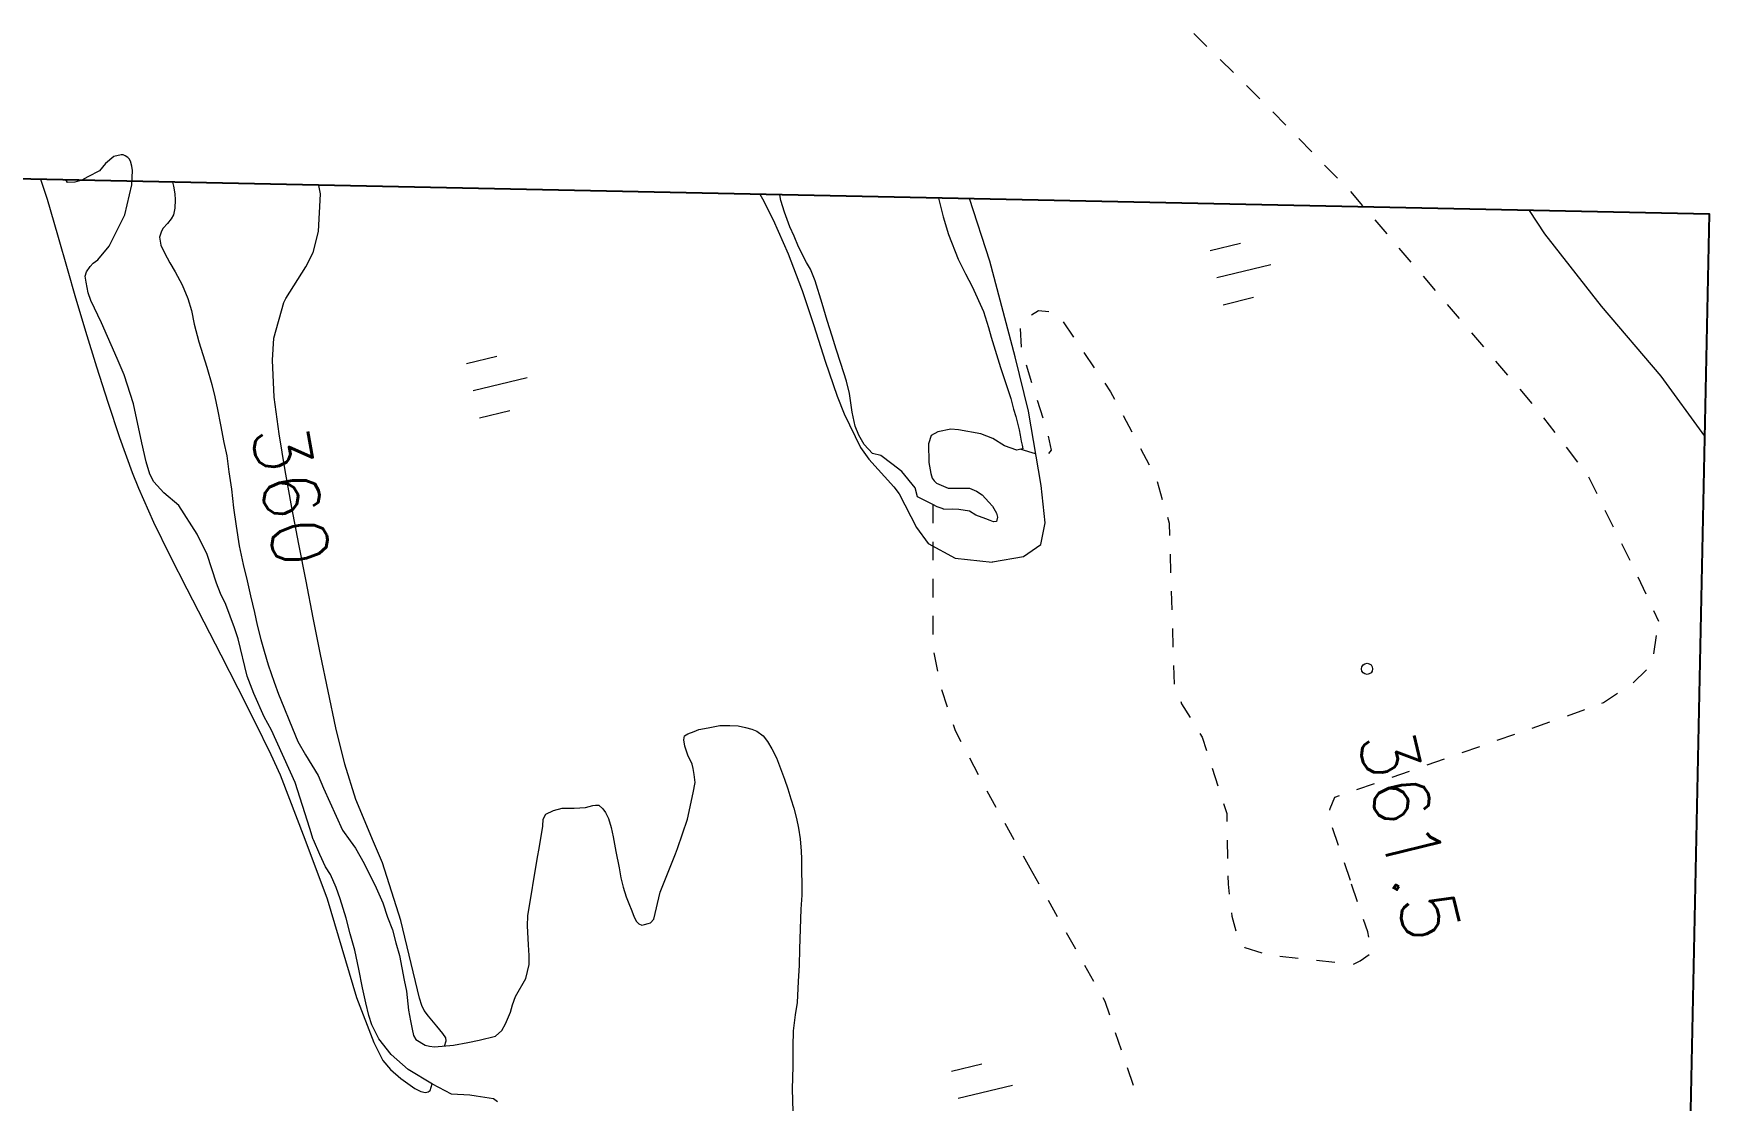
# Model space of a CAD drawing. Header units: millimetres. Extents: x 432273 to 1023813, y -32657 to 705940.
# Drawn here: x 896418 to 1009156, y 609630 to 681365 of the extents above; entities that cross this region are included whole.
import ezdxf

# ---------------------------------------------------------------- set-up
doc = ezdxf.new("R2010")
doc.units = ezdxf.units.MM
doc.header["$LTSCALE"] = 100
doc.linetypes.add('56301', pattern=[0.5, 0.25, -0.25])
doc.layers.get('Defpoints').update_dxf_attribs({"color": 153})
doc.layers.add('D-BGD', color=7, linetype='Continuous', lineweight=13)
doc.styles.add('BIGFONT', font='txt', dxfattribs={"height": 0.2, "bigfont": 'BIGFONT'})

# ---------------------------------------------------------------- blocks, each defined once
blk = doc.blocks.new('21311212131313131')
at = {"layer": 'D-BGD', "linetype": 'Continuous'}
for p, q in [((2385383.2251, -990988.7382, 361016.9805), (2386097.2571, -990634.0408, 360969.9805)), ((2388293.502, -990903.7958, 361214.9805), (2387059.9702, -990751.7921, 361076.9805)), ((2383147.6829, -992098.5775, 361163.9805), (2384265.2139, -991544.0964, 361090.9805)), ((2390264.0673, -992258.446, 361270.9805), (2389372.105, -991382.5395, 361283.9805)), ((2380926.137, -993241.1598, 361179.9805), (2382033.8079, -992663.0403, 361201.9805)), ((2378711.5894, -994400.1136, 361135.9805), (2379818.8632, -993820.6367, 361157.9805)), ((2376496.1645, -995558.5872, 361091.9805), (2377604.3155, -994979.5905, 361113.9805)), ((2392577.4991, -996639.4896, 361254.9805), (2392139.1422, -995468.1054, 361256.9805)), ((2374532.3526, -997098.7713, 360985.9805), (2375509.6006, -996321.5692, 361039.9805)), ((2372578.2536, -998654.533, 360876.9805), (2373554.6244, -997876.8507, 360930.9805)), ((2393452.9388, -998980.4206, 361248.9805), (2393015.4591, -997809.5165, 361251.9805)), ((2370699.5141, -1000301.7109, 360887.9805), (2371631.8345, -999469.1327, 360870.9805)), ((2394328.7755, -1001322.7089, 361243.9805), (2393890.4185, -1000151.3246, 361246.9805)), ((2368834.8733, -1001966.8674, 360920.9805), (2369767.1937, -1001134.2892, 360903.9805)), ((2366969.3553, -1003631.5437, 360953.9805), (2367901.6757, -1002798.9654, 360937.9805)), ((2395204.2151, -1003663.6398, 361238.9805), (2394766.7354, -1002492.7358, 361241.9805)), ((2365104.7145, -1005296.7001, 360986.9805), (2366037.0349, -1004464.1219, 360970.9805)), ((2396080.0518, -1006005.9281, 361233.9805), (2395641.6949, -1004834.5439, 361235.9805)), ((2363240.5539, -1006960.9794, 361019.9805), (2364172.3941, -1006129.2784, 361003.9805)), ((2361375.9131, -1008626.1359, 361052.9805), (2362308.2335, -1007793.5576, 361036.9805)), ((2396955.4914, -1008346.8591, 361228.9805), (2396518.0117, -1007175.955, 361230.9805)), ((2359511.2723, -1010291.2923, 361085.9805), (2360443.5927, -1009458.7141, 361069.9805)), ((2397831.3281, -1010689.1474, 361222.9805), (2397392.9712, -1009517.7631, 361225.9805)), ((2357645.7544, -1011955.9686, 361119.9805), (2358578.9519, -1011123.8706, 361102.9805)), ((2403960.082, -1011003.7735, 361429.9805), (2402785.6884, -1011426.8025, 361367.9805)), ((2405378.6713, -1010488.6988, 361503.9805), (2404205.0717, -1010914.4425, 361442.9805)), ((2401610.8146, -1011850.7087, 361304.9805), (2400436.4211, -1012273.7377, 361242.9805)), ((2409355.1313, -1013162.6179, 361418.9805), (2409462.1309, -1011923.8299, 361548.9805)), ((2355898.18, -1013734.2332, 360949.9805), (2356770.8915, -1012843.942, 361035.9805)), ((2354150.5224, -1015514.7324, 360777.9805), (2355024.1111, -1014624.9214, 360863.9805)), ((2409141.6123, -1015639.317, 361159.9805), (2409248.6119, -1014400.5289, 361289.9805)), ((2352403.3449, -1017294.3543, 360605.9805), (2353276.9336, -1016404.5433, 360691.9805)), ((2363614.3414, -1020836.9445), (2362652.9129, -1017211.9985)), ((2350672.5007, -1019092.038, 360582.9805), (2351530.6334, -1018184.6455, 360519.9805)), ((2365427.6915, -1020356.7105), (2364889.2883, -1018326.8301)), ((2348958.4699, -1020906.9063, 360707.9805), (2349815.7254, -1019999.0336, 360644.9805)), ((2361802.3485, -1021316.7816), (2361264.8224, -1019287.3814)), ((2396598.1388, -1020453.3848, 361122.9805), (2397775.4585, -1020047.9181, 361016.9805)), ((2401406.6422, -1019339.5728, 360960.9805), (2402653.0933, -1019288.882, 361037.9805)), ((2347243.0818, -1022722.1715, 360832.9805), (2348101.2144, -1021814.779, 360769.9805)), ((2382271.2725, -1023585.4732, 361498.9805), (2383519.5803, -1023520.9782, 361480.9805)), ((2384767.4078, -1023457.3604, 361462.9805), (2386015.7156, -1023392.8655, 361443.9805)), ((2387264.0233, -1023328.3705, 361425.9805), (2388511.8509, -1023264.7527, 361406.9805)), ((2389760.1586, -1023200.2578, 361388.9805), (2391008.4664, -1023135.7628, 361370.9805)), ((2377404.9653, -1024557.0574, 361575.9805), (2378599.3098, -1024187.1317, 361555.9805)), ((2375200.7771, -1025726.2426, 361613.9805), (2376293.8882, -1025118.4917, 361594.9805)), ((2416842.0097, -1025748.7999, 360062.9805), (2418016.9667, -1025322.6592, 360084.9805)), ((2373016.3926, -1026940.4701, 361652.9805), (2374108.1463, -1026333.1162, 361633.9805)), ((2414492.0957, -1026601.0813, 360018.9805), (2415667.0527, -1026174.9406, 360040.9805)), ((2410010.8756, -1028768.4697, 360020.9805), (2411087.5061, -1028134.5963, 360001.9805)), ((2368841.5866, -1029664.3542, 361457.9805), (2369857.5388, -1028941.4013, 361543.9805)), ((2366808.8049, -1031109.7797, 361283.9805), (2367824.7572, -1030386.8269, 361370.9805)), ((2407857.5313, -1030038.4512, 360056.9805), (2408933.7649, -1029403.2204, 360038.9805)), ((2405703.7901, -1031307.0753, 360093.9805), (2406780.4206, -1030673.2018, 360074.9805)), ((2373314.7305, -1032316.0467, 361126.9805), (2372130.4767, -1032715.4373, 361145.9805)), ((2402749.7229, -1033048.4617, 360143.9805), (2403550.4459, -1032577.0567, 360129.9805)), ((2403550.4459, -1032577.0567, 360129.9805), (2404627.5566, -1031942.3061, 360111.9805)), ((2370945.7428, -1033115.7051, 361164.9805), (2369761.489, -1033515.0956, 361183.9805)), ((2375424.0157, -1033767.1581, 359749.9806), (2375684.8594, -1032807.5366, 360507.9805)), ((2400595.9817, -1034317.0858, 360181.9805), (2401672.6122, -1033683.2123, 360162.9805)), ((2419138.0561, -1037073.42), (2418176.6277, -1033448.474)), ((2368567.0995, -1033862.196, 361202.9805), (2367320.988, -1033951.834, 361219.9805)), ((2398441.7603, -1035586.5871, 360219.9805), (2399518.871, -1034951.8364, 360200.9805)), ((2417326.0633, -1037553.2571), (2416788.5372, -1035523.8569)), ((2396251.4853, -1036790.7497, 360257.9805), (2397347.0614, -1036188.9085, 360238.9805)), ((2386758.0838, -1039448.572, 360228.9805), (2388005.854, -1039422.5441, 360306.9805)), ((2389246.9971, -1039346.1467, 360365.9805), (2390464.9102, -1039064.3658, 360347.9805)), ((2391681.1523, -1038779.3901, 360328.9805), (2392857.7804, -1038356.4442, 360312.9805)), ((2379274.6577, -1039603.0685, 359759.9806), (2380522.4279, -1039577.0406, 359837.9806)), ((2381768.8407, -1039551.4096, 359915.9805), (2383016.6109, -1039525.3817, 359994.9805)), ((2384263.9008, -1039500.2309, 360072.9805), (2385510.7938, -1039473.7228, 360150.9805)), ((2372256.534, -1070690.721), (2371295.1056, -1067065.7749)), ((2374069.8842, -1070210.4869), (2373531.4809, -1068180.6065)), ((2370444.5412, -1071170.5581), (2369907.0151, -1069141.1579)), ((2402728.8109, -1076748.3642, 359999.9805), (2399898.4716, -1078003.4253, 359999.9805)), ((2398360.7191, -1083124.0028, 359999.9805), (2402641.1233, -1081385.9184, 359999.9805))]:
    blk.add_line(p, q, dxfattribs=at)
at = {"layer": 'D-BGD', "linetype": 'Continuous', "extrusion": (0.015851, 0.005927, 0.999857), "elevation": 393225.6148}
blk.add_lwpolyline([(-1769010.6696, -1885562.8887), (-1768885.1746, -1885562.8887), (-1767800.6695, -1885267.4322)], dxfattribs=at)
at = {"layer": 'D-BGD', "linetype": 'Continuous', "extrusion": (0.119688, -0.45744, 0.881149), "elevation": 1068672.2481}
blk.add_lwpolyline([(2073749.7538, -1226744.6549), (2073392.3053, -1226736.1953), (2072504.7475, -1226829.2502)], dxfattribs=at)
at = {"layer": 'D-BGD', "linetype": 'Continuous', "extrusion": (0.015326, 0.003914, 0.999875), "elevation": 393970.4661}
blk.add_lwpolyline([(2393430.0118, -1014031.2842), (2393322.1285, -1014007.5775), (2392567.512, -1013719.908), (2392451.544, -1013409.0347)], dxfattribs=at)
at = {"layer": 'D-BGD', "linetype": 'Continuous', "extrusion": (0.021629, 0.000295654, 0.999766), "elevation": 412790.347}
blk.add_lwpolyline([(-1050863.9725, -2386043.7919), (-1050826.921, -2386090.0216), (-1049695.3743, -2386459.8592)], dxfattribs=at)
at = {"layer": 'D-BGD', "linetype": 'Continuous', "extrusion": (-0.07978, 0.723979, 0.685193), "elevation": -682254.5369}
blk.add_lwpolyline([(-2277701.2956, 1137602.5756), (-2278260.8347, 1137657.4934), (-2278948.497, 1137643.7639)], dxfattribs=at)
at = {"layer": 'D-BGD', "linetype": 'Continuous', "extrusion": (0.00943, 0.035293, 0.999333), "elevation": 347611.0349}
blk.add_lwpolyline([(-2587773.9782, 376223.6958), (-2587977.2837, 376141.5747), (-2588851.2137, 375594.1003)], dxfattribs=at)
at = {"layer": 'D-BGD', "linetype": 'Continuous', "extrusion": (-0.074138, 0.446868, 0.891523), "elevation": -311739.0238}
blk.add_lwpolyline([(-2199720.6046, 1410301.1089), (-2200415.7413, 1410168.6515), (-2200953.0113, 1410243.7107)], dxfattribs=at)
at = {"layer": 'D-BGD', "linetype": 'Continuous', "extrusion": (0.170435, -0.245478, 0.954302), "elevation": 1003584.4533}
blk.add_lwpolyline([(1384241.795, -1995723.1099), (1384549.4721, -1995733.1486), (1385452.6872, -1996000.8469)], dxfattribs=at)
at = {"layer": 'D-BGD', "linetype": 'Continuous', "extrusion": (0.049186, -0.055367, 0.997254), "elevation": 534634.5558}
blk.add_lwpolyline([(1109198.0184, -2320070.7152), (1109353.2338, -2320124.7261), (1110427.4471, -2320286.7589)], dxfattribs=at)
at = {"layer": 'D-BGD', "linetype": 'Continuous', "extrusion": (0.014014, 0.010489, 0.999847), "elevation": 384092.1649}
blk.add_lwpolyline([(2374492.7691, -1027903.3542), (2374898.0491, -1027777.4691), (2375722.7053, -1027735.2299)], dxfattribs=at)
at = {"layer": 'D-BGD', "linetype": 'Continuous', "extrusion": (-0.073882, 0.153143, 0.985438), "elevation": 19172.362}
blk.add_lwpolyline([(-1726090.8904, 2006020.9315), (-1726369.2995, 2005997.4067), (-1727335.6834, 2006097.387)], dxfattribs=at)
at = {"layer": 'D-BGD', "linetype": 'Continuous', "extrusion": (0.305444, -0.525295, 0.79421), "elevation": 1551499.5749}
blk.add_lwpolyline([(1532713.1238, -1432723.0985), (1533409.2302, -1432642.4592), (1533958.7433, -1432655.6248)], dxfattribs=at)
at = {"layer": 'D-BGD', "linetype": 'Continuous', "elevation": 359999.9805}
for points in [[(2378128.5391, -1042258.9509), (2378603.1638, -1041891.7571), (2380827.6865, -1040681.2621), (2381895.9605, -1039875.2283), (2382837.328, -1038030.6886), (2383051.0326, -1035536.9906), (2383047.0629, -1035523.417), (2382645.6052, -1033445.3816), (2381806.9815, -1032290.8644), (2380344.4909, -1032026.0605), (2377834.7897, -1032362.214), (2372855.5847, -1033313.0352), (2369215.2276, -1034279.7076), (2362822.9163, -1036127.0978), (2358657.0594, -1037570.0781)], [(2358657.0594, -1051678.6449), (2358961.9359, -1051489.1011), (2360363.7233, -1050740.2408), (2362627.1109, -1049687.8265), (2364944.6014, -1048744.8328), (2365057.9917, -1048704.3035), (2367412.0419, -1047861.1266), (2369774.0314, -1047045.0968), (2372124.1119, -1046188.3463), (2373301.2326, -1045704.1081), (2375528.0606, -1044551.877), (2376310.2664, -1043976.8519), (2378128.5391, -1042258.9509)], [(2416351.9138, -1071688.5376), (2416011.2932, -1071581.8718), (2415794.9485, -1071623.0421), (2415523.2862, -1071827.7359), (2415029.4537, -1072230.0162), (2414372.5473, -1072805.2326), (2413989.7999, -1073108.7196), (2413665.5077, -1073284.6019), (2413180.8295, -1073441.0852), (2407974.4105, -1074809.0392), (2404116.8335, -1076128.7731), (2402728.8109, -1076748.3642)], [(2402641.1233, -1081385.9184), (2406616.443, -1079788.6296), (2413219.8475, -1077680.587), (2416214.5426, -1076458.4984), (2417415.032, -1075827.4478), (2418003.2384, -1075294.4252), (2418602.0722, -1074596.2146), (2419255.5829, -1073631.5262), (2419436.5827, -1073217.595), (2419506.4975, -1072902.4571), (2419463.6628, -1072730.8028), (2419360.8998, -1072606.1442), (2418918.1571, -1072477.7742)], [(2399898.4716, -1078003.4253), (2397542.1162, -1078788.3382), (2395110.1448, -1079440.6532), (2392671.8985, -1080021.1306), (2390212.1392, -1080578.4307), (2387757.1818, -1081126.9592), (2385289.483, -1081657.1121), (2382830.5559, -1082192.067), (2380367.6591, -1082713.4483), (2377892.0209, -1083216.4542), (2375426.8187, -1083679.5716), (2372964.9454, -1084053.3083), (2370496.9884, -1084229.908), (2369018.2363, -1084161.4089), (2366593.8122, -1083529.6121), (2366329.831, -1083407.8997), (2364176.1701, -1082114.9016), (2363200.0222, -1081648.9241), (2361775.947, -1081313.9472), (2359246.1389, -1081228.6797), (2358686.4857, -1081355.5192), (2358657.0594, -1081374.084)], [(2358657.0594, -1100074.4912), (2359980.2492, -1099608.9638), (2362362.0873, -1098860.8018), (2364761.4687, -1098122.2436), (2366423.0764, -1097606.8216), (2368805.7467, -1096836.3144), (2371180.4776, -1096038.6601), (2373551.2388, -1095227.4322), (2375900.487, -1094393.027), (2378238.6583, -1093495.5559), (2379288.8151, -1093055.8167), (2381548.233, -1091989.8289), (2383770.2591, -1090846.3694), (2385975.574, -1089670.9609), (2388176.9193, -1088481.9788), (2390378.2646, -1087292.9968), (2392579.6099, -1086104.0147), (2394784.9248, -1084928.6062), (2397006.9509, -1083785.1467), (2398360.7191, -1083124.0028)]]:
    blk.add_lwpolyline(points, dxfattribs=at)
at = {"layer": 'D-BGD', "linetype": 'Continuous', "extrusion": (0.028567, 0.006706, 0.999569), "elevation": 421750.7676}
blk.add_lwpolyline([(-1546692.5207, -2056127.5932), (-1546174.1545, -2055957.1982), (-1545500.3041, -2056161.6722)], dxfattribs=at)
at = {"layer": 'D-BGD', "linetype": 'Continuous', "extrusion": (0.013977, 0.016677, 0.999763), "elevation": 377000.1238}
blk.add_lwpolyline([(-2483577.2043, -727092.8203), (-2483305.9756, -727092.8203), (-2482717.2584, -726311.538)], dxfattribs=at)
at = {"layer": 'D-BGD', "linetype": 'Continuous', "extrusion": (0.011099, 0.01208, 0.999865), "elevation": 374281.2039}
blk.add_lwpolyline([(2389888.0862, -1042532.0733), (2390276.8509, -1042392.5922), (2391010.2089, -1041990.2491)], dxfattribs=at)
at = {"layer": 'D-BGD', "linetype": 'Continuous'}
for points in [[(2373590.7074, -987785.2211, 360674.453), (2369626.0421, -990817.193, 360789.9805), (2365002.8554, -994909.9111, 360659.9805), (2360216.3366, -998822.012, 360629.9805), (2358657.0594, -999885.2559, 360629.9805)], [(2409569.1304, -1010685.0418, 361677.9805), (2409571.1536, -1010666.7686, 361679.9805), (2409345.9703, -1010224.2842, 361579.9805), (2408914.7752, -1009641.6602, 361587.9805)], [(2403269.2084, -1047939.0188, 359819.9806), (2403349.8176, -1047937.5457, 359819.9806), (2405701.8876, -1047868.5109, 359809.9806), (2406653.1268, -1047921.839, 359809.9806), (2407972.3251, -1047948.5939, 359809.9806), (2409337.0459, -1047954.6681, 359809.9806), (2410428.8225, -1047959.5274, 359809.9806), (2411523.7367, -1048000.3054, 359809.9806), (2412922.7118, -1048047.9324, 359809.9806), (2413759.7285, -1048164.135, 359809.9806), (2414834.6028, -1048262.3448, 359809.9806), (2415895.2626, -1048261.57, 359809.9806), (2417243.2723, -1048235.6951, 359809.9806), (2418750.8359, -1048251.5644, 359809.9806), (2420284.0735, -1048178.8851, 359809.9806)], [(2364562.2939, -1037260.5641, 359649.9806), (2366211.5428, -1036476.1677, 359719.9806), (2367290.3198, -1036109.0983, 359729.9806), (2367941.8504, -1035918.552, 359729.9806), (2369966.8064, -1035260.029, 359739.9806), (2370841.9802, -1034952.5052, 359739.9806), (2372031.01, -1034508.9877, 359739.9806), (2372740.8045, -1034316.1361, 359749.9806), (2373225.4827, -1034159.6529, 359749.9806), (2374134.0786, -1033916.0272, 359749.9806), (2374494.9304, -1033839.9617, 359749.9806), (2374896.5029, -1033751.9871, 359749.9806), (2375144.7965, -1033694.1058, 359749.9806), (2375393.0902, -1033636.2245, 359749.9806), (2375424.0157, -1033767.1581, 359749.9806), (2375489.8364, -1034042.5989, 359749.9806), (2375217.2175, -1034873.7901, 359749.9806), (2374749.126, -1035666.3746, 359749.9806), (2374450.1922, -1036483.1601, 359749.9806), (2374206.0691, -1037991.1733, 359749.9806), (2374186.9284, -1038505.1126, 359749.9806), (2374369.1527, -1039380.095, 359749.9806), (2374639.0263, -1039824.2438, 359749.9806), (2375201.4343, -1039983.922, 359769.9806), (2376442.5201, -1039945.1144, 359729.9806), (2377177.7973, -1039789.0138, 359729.9806), (2377489.989, -1039697.7104, 359749.9806), (2377669.774, -1039556.7233, 359759.9806), (2377832.8479, -1039383.7873, 359759.9806), (2378143.6909, -1038607.7225, 359759.9806), (2378117.1751, -1037156.7584, 359759.9806), (2378318.2149, -1036685.3955, 359759.9806), (2378547.0426, -1036309.0474, 359759.9806), (2379021.0265, -1035838.8994, 359769.9806), (2379285.5816, -1035584.7133, 359769.9806), (2379765.6492, -1035311.7022, 359769.9806), (2380018.7448, -1035245.0492, 359779.9806), (2380311.5375, -1035314.1318, 359789.9806), (2380353.54, -1035508.1313, 359789.9806), (2380264.6088, -1035733.0562, 359789.9806), (2380146.0339, -1036032.9562, 359779.9806), (2379919.9611, -1036695.822, 359779.9806), (2379666.2916, -1037138.3734, 359779.9806), (2379563.8538, -1037846.1208, 359759.9806), (2379557.6458, -1038253.1361, 359759.9806), (2379592.6079, -1038876.496, 359759.9806), (2379533.5118, -1038901.1465, 359759.9806), (2379428.3192, -1039322.3763, 359759.9806), (2379274.6577, -1039603.0685, 359759.9806), (2378774.2346, -1040662.9631, 359759.9806), (2378173.0286, -1040824.057, 359729.9806), (2377100.5935, -1041741.8167, 359659.9806), (2376587.1708, -1042429.7825, 359649.9806), (2376040.1346, -1043179.1498, 359579.9806), (2375929.9487, -1043734.4507, 359529.9806), (2375340.0778, -1044312.1637, 359579.9806), (2374704.2348, -1044682.3037, 359589.9806), (2374108.4716, -1044937.5802, 359589.9806), (2373178.3628, -1045158.0285, 359589.9806), (2371930.6194, -1045375.5975, 359589.9806), (2371085.9216, -1045585.8011, 359589.9806), (2369916.0994, -1045994.2321, 359589.9806), (2368968.256, -1046330.376, 359589.9806), (2368089.1125, -1046624.3262, 359589.9806), (2367051.0561, -1046979.4865, 359599.9806), (2365914.8474, -1047326.5161, 359609.9806), (2364392.1128, -1047838.1596, 359639.9806), (2363627.8328, -1048172.1896, 359649.9806), (2363170.1104, -1048446.0329, 359649.9806), (2362128.5339, -1049015.8734, 359659.9806), (2361414.5784, -1049320.451, 359659.9806), (2360803.5772, -1049624.3876, 359659.9806), (2359814.1809, -1049994.7859, 359659.9806), (2359043.6259, -1050256.9783, 359659.9806), (2358657.0594, -1050344.5896, 359659.9806)], [(2358657.0594, -1039652.3825, 359619.9806), (2359911.8836, -1039320.5111, 359619.9806), (2361094.4472, -1038930.4556, 359619.9806), (2362730.7634, -1038252.9832, 359619.9806), (2363721.1832, -1037734.9402, 359619.9806), (2364562.2939, -1037260.5641, 359649.9806)], [(2403109.3868, -1056436.0153, 359769.9806), (2402738.4816, -1056301.3703, 359769.9806), (2400756.9915, -1055672.644, 359809.9806), (2398988.9669, -1055320.3821, 359829.9806), (2398294.793, -1055213.9747, 359829.9806), (2397759.9816, -1055274.6109, 359829.9806), (2397344.8356, -1055366.5552, 359829.9806), (2397055.8212, -1055436.3456, 359829.9806), (2396449.622, -1055731.5106, 359829.9806), (2395864.2948, -1055946.8987, 359829.9806), (2395426.8035, -1056038.0108, 359829.9806), (2395164.2954, -1055996.9076, 359819.9806), (2395016.2012, -1055767.6303, 359819.9806), (2394870.7948, -1055346.0179, 359819.9806), (2394729.9991, -1055040.9334, 359819.9806), (2394592.0826, -1054418.2144, 359819.9806), (2394428.8748, -1053633.4449, 359819.9806), (2394405.1808, -1052947.8513, 359819.9806), (2394425.9859, -1052389.2217, 359819.9806), (2394520.1016, -1051904.9261, 359819.9806), (2394630.0962, -1051474.9247, 359819.9806), (2394755.1374, -1051121.5627, 359819.9806), (2395061.4367, -1050707.8229, 359819.9806), (2395435.4125, -1050399.5339, 359819.9806), (2395916.3123, -1050104.1776, 359819.9806), (2396510.6025, -1049768.2919, 359819.9806), (2397223.7258, -1049486.0596, 359819.9806), (2397936.8491, -1049203.8272, 359819.9806), (2398581.2724, -1048963.7886, 359819.9806), (2399247.2087, -1048746.9274, 359819.9806), (2399863.6527, -1048537.1735, 359819.9806), (2400555.9039, -1048334.718, 359819.9806), (2401205.7701, -1048188.8621, 359819.9806), (2401917.8699, -1048054.2745, 359819.9806), (2402757.5744, -1047978.142, 359819.9806), (2403269.2084, -1047939.0188, 359819.9806)], [(2403031.4274, -1060451.8739, 359759.9806), (2403045.001, -1060447.9042, 359759.9806), (2404123.5867, -1060206.1343, 359759.9806), (2404790.9961, -1060069.8822, 359759.9806), (2405428.1209, -1059905.6508, 359759.9806), (2406076.5139, -1059679.1858, 359759.9806), (2406503.7604, -1059502.6626, 359759.9806), (2407008.4785, -1059288.7476, 359759.9806), (2407422.1514, -1059116.1942, 359759.9806), (2407719.2965, -1058948.2514, 359759.9806), (2407876.7363, -1058806.4321, 359759.9806), (2407942.4901, -1058603.0201, 359759.9806), (2407895.6857, -1058417.7923, 359759.9806), (2407837.8044, -1058169.4986, 359759.9806), (2407781.3962, -1058001.8141, 359759.9806), (2407529.5154, -1057795.5229, 359759.9806), (2405713.6629, -1057405.6778, 359759.9806), (2403109.3868, -1056436.0153, 359769.9806)], [(2420027.0657, -1068057.2629, 360049.9805), (2419833.5158, -1068327.5192, 360069.9805), (2419678.5152, -1069485.3079, 360069.9805), (2419621.9827, -1069921.7756, 360039.9805), (2419567.4398, -1071145.9589, 359909.9805), (2418937.3648, -1072442.6876, 359849.9806), (2417975.5078, -1074116.4053, 359809.9806), (2417006.4767, -1075261.7778, 359759.9806), (2415971.6248, -1076131.7097, 359689.9806), (2415027.5597, -1076606.7266, 359679.9806), (2414401.5119, -1076834.0239, 359679.9806), (2413552.0122, -1077052.999, 359679.9806), (2412545.2639, -1077288.494, 359679.9806), (2411313.3994, -1077560.3572, 359689.9806), (2410031.2104, -1077861.6729, 359699.9806), (2408944.4939, -1078201.5953, 359709.9806), (2407904.9645, -1078476.1464, 359739.9806), (2406612.9803, -1078920.3049, 359779.9806), (2405855.1666, -1079200.8728, 359799.9806), (2404990.2376, -1079593.8076, 359879.9805), (2404466.9527, -1079945.7634, 359939.9805), (2403660.2877, -1080336.3928, 359969.9805), (2402676.3342, -1080800.9738, 359979.9805), (2402649.1871, -1080808.9132, 359979.9805)], [(2402942.1424, -1065612.9712, 359749.9806), (2401442.0686, -1065395.9953, 359779.9806), (2400972.8197, -1065378.519, 359769.9806), (2400634.6957, -1065204.8177, 359759.9806), (2400367.3187, -1064693.6333, 359759.9806), (2400200.5907, -1064123.544, 359759.9806), (2400190.6616, -1063308.6812, 359759.9806), (2400116.0023, -1062549.5858, 359759.9806), (2399981.8642, -1062065.7398, 359759.9806), (2399943.8315, -1061885.3139, 359759.9806), (2399943.3819, -1061657.0601, 359759.9806), (2400177.6524, -1061374.8947, 359759.9806), (2400421.3355, -1061200.4856, 359759.9806), (2400827.9012, -1060978.4398, 359759.9806), (2401438.7111, -1060799.8027, 359759.9806), (2402057.4604, -1060648.3126, 359759.9806), (2403031.4274, -1060451.8739, 359759.9806)], [(2412933.7124, -1066978.5912, 359639.9806), (2411692.1101, -1066310.2922, 359599.9806), (2410741.8944, -1066109.3194, 359639.9806), (2410141.7119, -1066122.7686, 359649.9806), (2409428.139, -1066176.7472, 359669.9806), (2408157.4095, -1066290.5297, 359679.9806), (2407482.252, -1066274.3352, 359679.9806), (2403520.6206, -1065701.6441, 359739.9806), (2402942.1424, -1065612.9712, 359749.9806)], [(2402701.6734, -1078318.1614, 359429.9806), (2403171.4963, -1077959.7393, 359429.9806), (2404196.3617, -1077357.9497, 359439.9806), (2405803.4168, -1076504.8533, 359479.9806), (2406814.5174, -1076032.3329, 359479.9806), (2407766.3305, -1075709.7626, 359479.9806), (2408620.8235, -1075356.7162, 359489.9806), (2409475.9573, -1075106.6242, 359489.9806), (2410322.3196, -1074851.7303, 359489.9806), (2411978.1017, -1074492.7247, 359489.9806), (2412718.1808, -1074327.8524, 359489.9806), (2413990.5747, -1074169.3795, 359489.9806), (2414712.2783, -1074017.2485, 359489.9806), (2415263.1599, -1073885.607, 359489.9806), (2415683.1078, -1073784.8911, 359499.9806), (2415948.3039, -1073633.6593, 359499.9806), (2416312.4175, -1072989.3603, 359519.9806), (2416385.4698, -1072710.1412, 359529.9806), (2416425.1, -1072367.0239, 359529.9806), (2416285.0026, -1071081.8887, 359579.9806), (2416082.9298, -1070139.0385, 359579.9806), (2415918.8897, -1069376.6142, 359579.9806), (2415619.688, -1068277.9886, 359619.9806), (2415218.8808, -1067864.7653, 359619.9806), (2414780.2991, -1067624.6693, 359619.9806), (2413986.691, -1067304.2225, 359639.9806), (2413494.456, -1067182.9597, 359639.9806), (2412933.7124, -1066978.5912, 359639.9806)], [(2358657.0594, -1091206.7938, 359399.9806), (2358935.736, -1091125.2922, 359399.9806), (2359453.8363, -1091032.707, 359399.9806), (2359857.7141, -1091002.9963, 359399.9806), (2360403.6024, -1091005.4259, 359399.9806), (2360856.7812, -1091093.9075, 359399.9806), (2361133.5038, -1091233.9954, 359399.9806), (2361441.984, -1091482.6717, 359399.9806), (2361763.2057, -1091749.7235, 359399.9806), (2361982.4965, -1091869.7714, 359399.9806), (2362375.7469, -1092005.2487, 359399.9806), (2362908.253, -1091886.3486, 359399.9806), (2363423.4071, -1091632.5451, 359399.9806), (2364095.1689, -1091259.2676, 359399.9806), (2364677.5499, -1090882.6613, 359399.9806), (2365545.8077, -1090400.3458, 359399.9806), (2366455.4271, -1090009.0754, 359399.9806), (2367261.9008, -1089743.7455, 359399.9806), (2368187.2078, -1089532.0688, 359399.9806), (2369353.7011, -1089213.0186, 359399.9806), (2371048.9222, -1088636.1952, 359399.9806), (2372217.08, -1088272.4545, 359399.9806), (2373040.2648, -1088039.0736, 359399.9806), (2373884.1304, -1087851.2152, 359399.9806), (2374903.62, -1087634.0958, 359399.9806), (2376094.7638, -1087374.1417, 359429.9806), (2376992.9237, -1087170.4044, 359459.9806), (2378055.4392, -1086999.6398, 359459.9806), (2379212.9696, -1086801.0871, 359469.9806), (2380459.0486, -1086628.2084, 359469.9806), (2381701.1579, -1086441.7562, 359489.9806), (2383011.9671, -1086213.1102, 359489.9806), (2384258.2374, -1085914.932, 359519.9806), (2385365.6346, -1085620.5323, 359519.9806), (2386354.8396, -1085375.4335, 359519.9806), (2387479.7801, -1085090.6376, 359519.9806), (2388324.4779, -1084880.434, 359519.9806), (2389292.1699, -1084612.1579, 359519.9806), (2390061.8927, -1084372.3106, 359509.9806), (2390972.153, -1084083.9945, 359509.9806), (2392124.4319, -1083665.9597, 359509.9806), (2392928.6003, -1083342.3658, 359509.9806), (2393796.6668, -1082985.3498, 359509.9806), (2394720.692, -1082567.7645, 359509.9806), (2396084.7049, -1081992.0316, 359499.9806), (2396968.2007, -1081461.056, 359489.9806), (2398335.0929, -1080567.6885, 359479.9806), (2399181.6464, -1080187.4951, 359459.9806), (2401992.1372, -1078864.5663, 359419.9806), (2402701.6734, -1078318.1614, 359429.9806)], [(2402649.1871, -1080808.9132, 359979.9805), (2401928.1244, -1081063.9984, 359999.9805), (2398850.7062, -1082103.9966, 359959.9805), (2395369.2859, -1083777.8578, 359889.9805), (2394486.6223, -1084286.4882, 359859.9805), (2392933.2205, -1085020.7514, 359799.9806), (2391756.932, -1085482.6444, 359789.9806), (2389266.6967, -1086137.2647, 359739.9806), (2388527.2585, -1086405.0913, 359729.9806), (2386982.8197, -1087018.8569, 359729.9806), (2386244.0224, -1087389.6378, 359709.9806), (2385566.8178, -1087668.7327, 359699.9806), (2383652.7555, -1088353.7619, 359649.9806), (2382288.5512, -1089054.7943, 359629.9806), (2380388.7703, -1090317.6609, 359619.9806), (2379558.8035, -1091333.9556, 359579.9806), (2378843.4419, -1092036.7767, 359539.9806), (2378332.2575, -1092304.1537, 359539.9806), (2377507.4082, -1092582.2251, 359529.9806), (2376225.2192, -1092883.5407, 359499.9806), (2373610.5167, -1093515.6245, 359409.9806), (2371688.5149, -1094173.5066, 359379.9806), (2370591.1711, -1094678.6169, 359389.9806), (2368218.3629, -1095785.1341, 359359.9806), (2366727.1947, -1096530.6656, 359369.9806), (2366210.5675, -1096703.8599, 359369.9806), (2365858.4873, -1096784.7273, 359369.9806), (2365511.2091, -1096856.823, 359369.9806), (2365100.865, -1096939.9957, 359389.9806), (2364812.8741, -1096862.1415, 359399.9806), (2364437.3583, -1096610.9686, 359409.9806), (2364216.5944, -1096410.3115, 359409.9806), (2363981.616, -1096110.6698, 359409.9806), (2363056.1751, -1095364.6409, 359409.9806), (2360936.3859, -1094363.7947, 359349.9806), (2358898.7459, -1093920.9372, 359409.9806), (2357933.101, -1093893.924, 359379.9806), (2357648.8886, -1093954.9428, 359379.9806), (2357305.58, -1094040.6121, 359379.9806), (2357149.8046, -1094137.741, 359379.9806), (2357061.0648, -1094237.3665, 359389.9806), (2356960.2244, -1094421.5708, 359419.9806), (2356901.7692, -1094549.1756, 359419.9806), (2356900.7457, -1094696.8202, 359419.9806), (2357012.5386, -1095179.834, 359439.9806), (2357497.7333, -1095730.4573, 359449.9806), (2357997.5252, -1096129.4662, 359479.9806), (2358429.7075, -1096901.877, 359479.9806), (2358651.7532, -1097308.4427, 359479.9806), (2358791.5254, -1097761.1718, 359439.9806), (2358840.2525, -1098255.2626, 359429.9806), (2358716.4261, -1098335.6804, 359419.9806), (2358657.0594, -1098377.0583, 359416.8386)]]:
    blk.add_polyline3d(points, dxfattribs=at)
blk.add_circle((2389705.8997, -1010177.5374, 361469.9805), 375, dxfattribs=at)
at = {"layer": 'Defpoints'}
blk.add_lwpolyline([(2358657.0594, -1541785.2211), (2831012.6992, -1541785.2211), (2831012.6992, -987785.2211), (2358657.0594, -987785.2211)], close=True, dxfattribs=at)
at = {"layer": 'D-BGD', "linetype": 'Continuous', "style": 'BIGFONT'}
blk.add_text('361.5', height=3749.9998, rotation=14.862356431, dxfattribs=at).set_placement((2394295.3027, -1010753.0225))
at = {"layer": 'D-BGD', "linetype": 'Continuous', "style": 'BIGFONT', "oblique": 360}
blk.add_text('360', height=3749.9998, rotation=11.485144285, dxfattribs=at).set_placement((2375197.7442, -1085576.5957, 359999.9805))

msp = doc.modelspace()

# ---------------------------------------------------------------- block references
at = {"layer": 'D-BGD', "linetype": '56301', "rotation": 268.807065034117}
msp.add_blockref('21311212131313131', (2045832.1, 3006806.9, 354000), dxfattribs=at)

doc.saveas('drawing.dxf')
